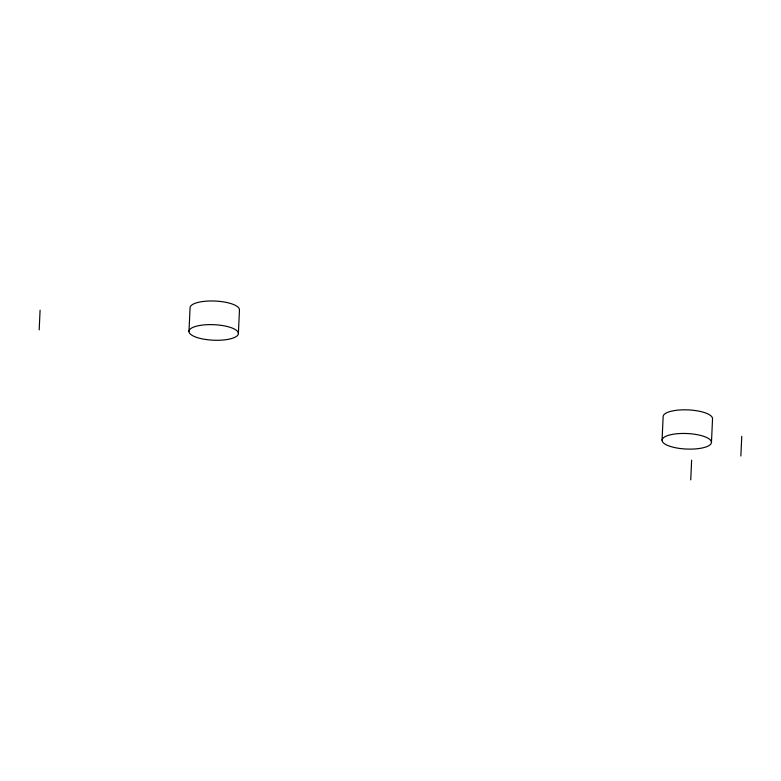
<?xml version="1.0" encoding="UTF-8"?>
<svg xmlns="http://www.w3.org/2000/svg" width="781" height="781" viewBox="0 0 781 781"><rect width="100%" height="100%" fill="white"/><g stroke="black" fill="none" stroke-linecap="round" stroke-linejoin="round"><path stroke-width="1.17" d="M188.992 331.3L190.066 307.655A24.728 7.761 2.6 0 1 215.205 301.056A24.728 7.761 2.6 0 1 239.464 309.959L238.39 333.594A24.728 7.761 2.6 0 1 200.961 338.593A24.728 7.761 2.6 0 1 201.723 325.16A24.728 7.761 2.6 0 1 238.39 333.594M662.073 440.142L663.147 416.498A24.719 7.761 2.6 0 1 688.276 409.898A24.719 7.761 2.6 0 1 712.536 418.792L711.462 442.436A24.719 7.761 2.6 0 1 674.042 447.425A24.719 7.761 2.6 0 1 674.794 434.002A24.719 7.761 2.6 0 1 711.462 442.436M40.085 310.184L39.196 329.875M741.755 436.306L740.857 456.006M691.624 460.175L690.736 479.876"/></g></svg>
